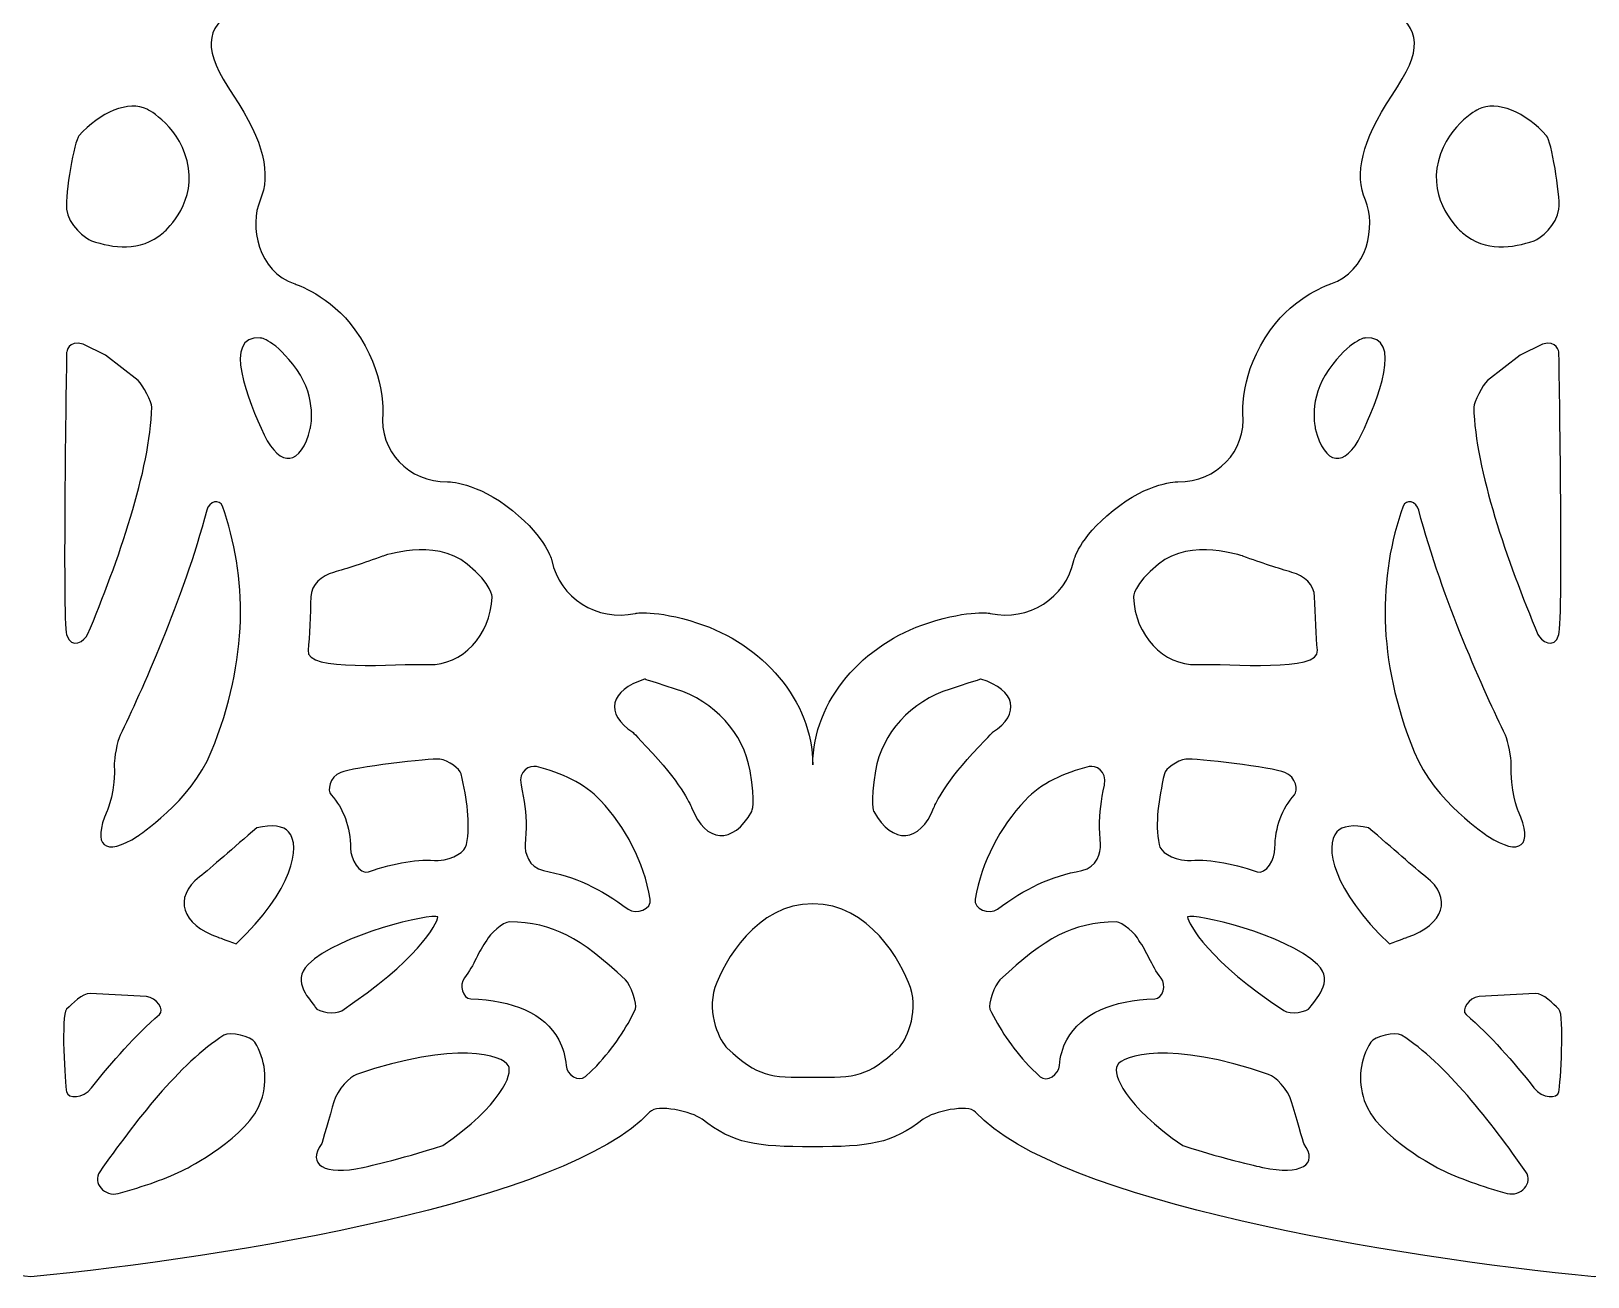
# Model space of a CAD drawing. Header units: centimetres. Extents: x -13 to 13, y -1.7 to 1.7.
# Drawn here: x -3.244 to -1.09, y -1.724 to 0 of the extents above; entities that cross this region are included whole.
import ezdxf

# ---------------------------------------------------------------- set-up
doc = ezdxf.new("R2010")
doc.units = ezdxf.units.CM
doc.header["$MEASUREMENT"] = 0
doc.layers.add('Camada 1', color=7, linetype='Continuous')

msp = doc.modelspace()

# ---------------------------------------------------------------- linework, layer by layer
at = {"layer": 'Camada 1', "color": 250, "lineweight": 25}
for points, knots in [([(-0.11849, -1.40765), (-0.12754, -1.39934), (-0.14749, -1.35984), (-0.13519, -1.32386), (-0.13519, -1.32386), (-0.12294, -1.2878), (-0.07788, -1.20768), (-0.00001, -1.20768), (-0.00001, -1.20768), (-0.00001, -1.20768), (-0.00001, -1.1114), (-0.00001, -1.01543), (-0.00001, -1.01543), (-0.00001, -0.92648), (-0.07034, -0.84758), (-0.15937, -0.81916), (-0.15937, -0.81916), (-0.21911, -0.80003), (-0.24568, -0.80585), (-0.24568, -0.80585), (-0.24568, -0.80585), (-0.29833, -0.81741), (-0.35032, -0.78445), (-0.36112, -0.73267), (-0.36112, -0.73267), (-0.36112, -0.73267), (-0.36747, -0.70248), (-0.41549, -0.66348), (-0.41549, -0.66348), (-0.46499, -0.62332), (-0.50526, -0.62369), (-0.50526, -0.62369), (-0.50526, -0.62369), (-0.55942, -0.62417), (-0.59977, -0.58144), (-0.59509, -0.52884), (-0.59509, -0.52884), (-0.59509, -0.52884), (-0.59017, -0.47383), (-0.63343, -0.41322), (-0.63343, -0.41322), (-0.66722, -0.36607), (-0.71667, -0.34975), (-0.71667, -0.34975), (-0.71667, -0.34975), (-0.76779, -0.33303), (-0.77961, -0.26929), (-0.76459, -0.23376), (-0.76459, -0.23376), (-0.74969, -0.19831), (-0.7585, -0.15327), (-0.80168, -0.08869), (-0.80168, -0.08869), (-0.84483, -0.02411), (-0.84142, 0.00082), (-0.7989, 0.03339), (-0.7989, 0.03339), (-0.7989, 0.03339), (-0.76892, 0.05654), (-0.75228, 0.09207), (-0.75228, 0.09207), (-0.73088, 0.13869), (-0.72961, 0.24397), (-0.72961, 0.24397), (-0.72961, 0.24397), (-0.69024, 0.5366), (-0.26074, 0.95528), (-0.00005, 0.95528), (-0.00005, 0.95528), (-0.00005, 0.95528), (-0.00005, 1.0994), (-0.00005, 1.0994), (-0.00005, 1.0994), (-0.00005, 1.0994), (-0.09668, 1.32882), (-0.09668, 1.32882), (-0.09668, 1.32882), (-0.06392, 1.33528), (-0.03141, 1.33969), (-0.00005, 1.33969), (-0.00005, 1.33969), (-0.00005, 1.33969), (-0.00005, 1.43587), (-0.00005, 1.43587), (-0.00005, 1.43587), (-0.0246, 1.43587), (-0.04971, 1.43365), (-0.07509, 1.42984), (-0.07509, 1.42984), (-0.09038, 1.42746), (-0.11856, 1.45588), (-0.1156, 1.47212), (-0.1156, 1.47212), (-0.10589, 1.52546), (-0.08636, 1.57086), (-0.05829, 1.59954), (-0.05829, 1.59954), (-0.04559, 1.61264), (-0.02516, 1.62806), (-0.00006, 1.62806), (-0.00006, 1.62806), (-0.00006, 1.62806), (-0.00004, 1.72422), (-0.00004, 1.72422), (-0.00004, 1.72422), (-0.04727, 1.72422), (-0.09209, 1.70401), (-0.12934, 1.66601), (-0.12934, 1.66601), (-0.15694, 1.63786), (-0.18628, 1.54917), (-0.23766, 1.54806), (-0.23766, 1.54806), (-0.26629, 1.5475), (-0.30412, 1.55841), (-0.3332, 1.56184), (-0.3332, 1.56184), (-0.41202, 1.57131), (-0.48907, 1.53877), (-0.53418, 1.47694), (-0.53418, 1.47694), (-0.55495, 1.44852), (-0.56786, 1.41593), (-0.57305, 1.38034), (-0.57305, 1.38034), (-0.57472, 1.36872), (-0.59398, 1.33568), (-0.63036, 1.33891), (-0.63036, 1.33891), (-0.70833, 1.34584), (-0.77734, 1.33126), (-0.82359, 1.28753), (-0.82359, 1.28753), (-0.86058, 1.25247), (-0.88405, 1.20244), (-0.88405, 1.14383), (-0.88405, 1.14383), (-0.88405, 1.11586), (-0.96544, 1.06374), (-0.97943, 1.06207), (-0.97943, 1.06207), (-1.01901, 1.0571), (-1.05343, 1.0495), (-1.08148, 1.03061), (-1.08148, 1.03061), (-1.10963, 1.04953), (-1.14405, 1.05709), (-1.18353, 1.06207), (-1.18353, 1.06207), (-1.19747, 1.06374), (-1.27897, 1.11586), (-1.27897, 1.14383), (-1.27897, 1.14383), (-1.27897, 1.20244), (-1.30249, 1.25244), (-1.33948, 1.28753), (-1.33948, 1.28753), (-1.38552, 1.33127), (-1.45468, 1.34584), (-1.5326, 1.33891), (-1.5326, 1.33891), (-1.56898, 1.33568), (-1.58827, 1.36873), (-1.58991, 1.38034), (-1.58991, 1.38034), (-1.59507, 1.41595), (-1.60811, 1.44852), (-1.62878, 1.47694), (-1.62878, 1.47694), (-1.674, 1.53877), (-1.75094, 1.57132), (-1.82976, 1.56184), (-1.82976, 1.56184), (-1.85897, 1.5584), (-1.89667, 1.54753), (-1.9253, 1.54806), (-1.9253, 1.54806), (-1.9766, 1.54917), (-2.00602, 1.63786), (-2.03362, 1.66601), (-2.03362, 1.66601), (-2.07093, 1.70403), (-2.11559, 1.72422), (-2.16292, 1.72422), (-2.16292, 1.72422), (-2.21025, 1.72422), (-2.255, 1.70401), (-2.29233, 1.66601), (-2.29233, 1.66601), (-2.31982, 1.63786), (-2.34922, 1.54917), (-2.40054, 1.54806), (-2.40054, 1.54806), (-2.42927, 1.5475), (-2.4669, 1.55841), (-2.49613, 1.56184), (-2.49613, 1.56184), (-2.57495, 1.57131), (-2.65189, 1.53877), (-2.69705, 1.47694), (-2.69705, 1.47694), (-2.71777, 1.44852), (-2.73068, 1.41593), (-2.73581, 1.38034), (-2.73581, 1.38034), (-2.73756, 1.36872), (-2.75695, 1.33568), (-2.79317, 1.33891), (-2.79317, 1.33891), (-2.87125, 1.34584), (-2.9403, 1.33126), (-2.98645, 1.28753), (-2.98645, 1.28753), (-3.02344, 1.25247), (-3.04685, 1.20244), (-3.04685, 1.14383), (-3.04685, 1.14383), (-3.04685, 1.11586), (-3.12824, 1.06374), (-3.14229, 1.06207), (-3.14229, 1.06207), (-3.18187, 1.0571), (-3.21627, 1.0495), (-3.24445, 1.03061), (-3.24445, 1.03061), (-3.2725, 1.04953), (-3.30692, 1.05709), (-3.34642, 1.06207), (-3.34642, 1.06207), (-3.36044, 1.06374), (-3.44191, 1.11586), (-3.44191, 1.14383), (-3.44191, 1.14383), (-3.44191, 1.20244), (-3.46538, 1.25244), (-3.50237, 1.28753), (-3.50237, 1.28753), (-3.54851, 1.33127), (-3.61762, 1.34584), (-3.6956, 1.33891), (-3.6956, 1.33891), (-3.73187, 1.33568), (-3.75116, 1.36873), (-3.75291, 1.38034), (-3.75291, 1.38034), (-3.75807, 1.41595), (-3.77101, 1.44852), (-3.79167, 1.47694), (-3.79167, 1.47694), (-3.83689, 1.53877), (-3.91385, 1.57132), (-3.99275, 1.56184), (-3.99275, 1.56184), (-4.02183, 1.5584), (-4.05956, 1.54753), (-4.08826, 1.54806), (-4.08826, 1.54806), (-4.13956, 1.54917), (-4.16891, 1.63786), (-4.1965, 1.66601), (-4.1965, 1.66601), (-4.23378, 1.70403), (-4.27855, 1.72422), (-4.32588, 1.72422), (-4.32588, 1.72422), (-4.37313, 1.72422), (-4.4179, 1.70401), (-4.45508, 1.66601), (-4.45508, 1.66601), (-4.48268, 1.63786), (-4.5121, 1.54917), (-4.56343, 1.54806), (-4.56343, 1.54806), (-4.59214, 1.5475), (-4.62979, 1.55841), (-4.65894, 1.56184), (-4.65894, 1.56184), (-4.73776, 1.57131), (-4.81481, 1.53877), (-4.86002, 1.47694), (-4.86002, 1.47694), (-4.88076, 1.44852), (-4.89362, 1.41593), (-4.89878, 1.38034), (-4.89878, 1.38034), (-4.90045, 1.36872), (-4.91981, 1.33568), (-4.95609, 1.33891), (-4.95609, 1.33891), (-5.03406, 1.34584), (-5.1032, 1.33126), (-5.14932, 1.28753), (-5.14932, 1.28753), (-5.18626, 1.25247), (-5.20978, 1.20244), (-5.20978, 1.14383), (-5.20978, 1.14383), (-5.20978, 1.11586), (-5.29125, 1.06374), (-5.30516, 1.06207), (-5.30516, 1.06207), (-5.34477, 1.0571), (-5.37919, 1.0495), (-5.40732, 1.03061), (-5.40732, 1.03061), (-5.43545, 1.04953), (-5.46979, 1.05709), (-5.50929, 1.06207), (-5.50929, 1.06207), (-5.52329, 1.06374), (-5.60478, 1.11586), (-5.60478, 1.14383), (-5.60478, 1.14383), (-5.60478, 1.20244), (-5.62822, 1.25244), (-5.66532, 1.28753), (-5.66532, 1.28753), (-5.71136, 1.33127), (-5.78049, 1.34584), (-5.85836, 1.33891), (-5.85836, 1.33891), (-5.89471, 1.33568), (-5.91408, 1.36873), (-5.91577, 1.38034), (-5.91577, 1.38034), (-5.92093, 1.41595), (-5.93387, 1.44852), (-5.95453, 1.47694), (-5.95453, 1.47694), (-5.99975, 1.53877), (-6.07669, 1.57132), (-6.15551, 1.56184), (-6.15551, 1.56184), (-6.18469, 1.5584), (-6.22232, 1.54753), (-6.2511, 1.54806), (-6.2511, 1.54806), (-6.3024, 1.54917), (-6.33177, 1.63786), (-6.35937, 1.66601), (-6.35937, 1.66601), (-6.39673, 1.70403), (-6.44142, 1.72422), (-6.48865, 1.72422), (-6.48865, 1.72422), (-6.48865, 1.72422), (-6.48865, 1.62807), (-6.48865, 1.62807), (-6.48865, 1.62807), (-6.46375, 1.62807), (-6.44314, 1.61264), (-6.43052, 1.59955), (-6.43052, 1.59955), (-6.40245, 1.57087), (-6.38289, 1.52544), (-6.37321, 1.47213), (-6.37321, 1.47213), (-6.37038, 1.45591), (-6.39821, 1.42747), (-6.41372, 1.42985), (-6.41372, 1.42985), (-6.43901, 1.43366), (-6.4641, 1.43588), (-6.48865, 1.43588), (-6.48865, 1.43588), (-6.48865, 1.43588), (-6.48865, 1.3397), (-6.48865, 1.3397), (-6.48865, 1.3397), (-6.45727, 1.3397), (-6.42481, 1.33528), (-6.39194, 1.32883), (-6.39194, 1.32883), (-6.39194, 1.32883), (-6.48865, 1.09941), (-6.48865, 1.09941), (-6.48865, 1.09941), (-6.48865, 1.09941), (-6.48865, 0.95529), (-6.48865, 0.95529), (-6.48865, 0.95529), (-6.22804, 0.95529), (-5.79848, 0.53661), (-5.75909, 0.24398), (-5.75909, 0.24398), (-5.75909, 0.24398), (-5.7579, 0.1387), (-5.73642, 0.09208), (-5.73642, 0.09208), (-5.71991, 0.05655), (-5.68991, 0.0334), (-5.68991, 0.0334), (-5.68991, 0.0334), (-5.64729, 0.00083), (-5.64387, -0.02409), (-5.68705, -0.08868), (-5.68705, -0.08868), (-5.73034, -0.15326), (-5.73909, -0.19832), (-5.72414, -0.23375), (-5.72414, -0.23375), (-5.70911, -0.26928), (-5.72091, -0.33302), (-5.77211, -0.34974), (-5.77211, -0.34974), (-5.77211, -0.34974), (-5.82148, -0.36606), (-5.85527, -0.41321), (-5.85527, -0.41321), (-5.89864, -0.47383), (-5.89366, -0.52883), (-5.89366, -0.52883), (-5.89366, -0.52883), (-5.88903, -0.58143), (-5.92927, -0.62416), (-5.98346, -0.62368), (-5.98346, -0.62368), (-5.98346, -0.62368), (-6.0236, -0.62331), (-6.07326, -0.66347), (-6.07326, -0.66347), (-6.12141, -0.7025), (-6.12761, -0.73266), (-6.12761, -0.73266), (-6.12761, -0.73266), (-6.13841, -0.78444), (-6.19045, -0.81738), (-6.24323, -0.80584), (-6.24323, -0.80584), (-6.24323, -0.80584), (-6.26971, -0.80002), (-6.32933, -0.81915), (-6.32933, -0.81915), (-6.41847, -0.84757), (-6.48869, -0.92647), (-6.48869, -1.01542), (-6.48869, -1.01542), (-6.48869, -1.11138), (-6.48869, -1.20767), (-6.48869, -1.20767), (-6.48869, -1.20767), (-6.4109, -1.20767), (-6.36587, -1.28776), (-6.35362, -1.32385), (-6.35362, -1.32385), (-6.34124, -1.35983), (-6.36116, -1.39934), (-6.37021, -1.40764), (-6.37021, -1.40764), (-6.41387, -1.44741), (-6.42762, -1.44796), (-6.48872, -1.44796), (-6.48872, -1.44796), (-6.48872, -1.44796), (-6.48872, -1.54411), (-6.48872, -1.54411), (-6.48872, -1.54411), (-6.41027, -1.54411), (-6.37974, -1.54033), (-6.33574, -1.5059), (-6.33574, -1.5059), (-6.32206, -1.4954), (-6.27391, -1.4845), (-6.26322, -1.49603), (-6.26322, -1.49603), (-6.14953, -1.62044), (-5.68423, -1.6973), (-5.4074, -1.72415), (-5.4074, -1.72415), (-5.13046, -1.69729), (-4.66519, -1.62043), (-4.55139, -1.49603), (-4.55139, -1.49603), (-4.54089, -1.48449), (-4.4926, -1.49539), (-4.47897, -1.5059), (-4.47897, -1.5059), (-4.43494, -1.54035), (-4.40452, -1.54411), (-4.32596, -1.54411), (-4.32596, -1.54411), (-4.24733, -1.54411), (-4.2169, -1.54033), (-4.17287, -1.5059), (-4.17287, -1.5059), (-4.15911, -1.4954), (-4.11096, -1.4845), (-4.10035, -1.49603), (-4.10035, -1.49603), (-3.98666, -1.62044), (-3.52128, -1.6973), (-3.24456, -1.72415), (-3.24456, -1.72415), (-2.96765, -1.69729), (-2.50235, -1.62043), (-2.38855, -1.49603), (-2.38855, -1.49603), (-2.37797, -1.48449), (-2.32979, -1.49539), (-2.31611, -1.5059), (-2.31611, -1.5059), (-2.27203, -1.54035), (-2.2416, -1.54411), (-2.16305, -1.54411), (-2.16305, -1.54411), (-2.08439, -1.54411), (-2.05407, -1.54033), (-2.00994, -1.5059), (-2.00994, -1.5059), (-1.99629, -1.4954), (-1.94803, -1.4845), (-1.93755, -1.49603), (-1.93755, -1.49603), (-1.82386, -1.62044), (-1.35846, -1.6973), (-1.08162, -1.72415), (-1.08162, -1.72415), (-0.80479, -1.69729), (-0.33944, -1.62043), (-0.22575, -1.49603), (-0.22575, -1.49603), (-0.21511, -1.48449), (-0.16683, -1.49539), (-0.15331, -1.5059), (-0.15331, -1.5059), (-0.10928, -1.54035), (-0.07875, -1.54411), (-0.0002, -1.54411), (-0.0002, -1.54411), (-0.0002, -1.54411), (-0.0002, -1.44796), (-0.0002, -1.44796), (-0.0002, -1.44796), (-0.06108, -1.448), (-0.07492, -1.44742), (-0.11849, -1.40765)], [0, 0, 0, 0, 0.0074074, 0.0074074, 0.0074074, 0.0074074, 0.0148148, 0.0148148, 0.0148148, 0.0148148, 0.0222222, 0.0222222, 0.0222222, 0.0222222, 0.0296296, 0.0296296, 0.0296296, 0.0296296, 0.037037, 0.037037, 0.037037, 0.037037, 0.0444444, 0.0444444, 0.0444444, 0.0444444, 0.0518519, 0.0518519, 0.0518519, 0.0518519, 0.0592593, 0.0592593, 0.0592593, 0.0592593, 0.0666667, 0.0666667, 0.0666667, 0.0666667, 0.0740741, 0.0740741, 0.0740741, 0.0740741, 0.0814815, 0.0814815, 0.0814815, 0.0814815, 0.0888889, 0.0888889, 0.0888889, 0.0888889, 0.0962963, 0.0962963, 0.0962963, 0.0962963, 0.1037037, 0.1037037, 0.1037037, 0.1037037, 0.1111111, 0.1111111, 0.1111111, 0.1111111, 0.1185185, 0.1185185, 0.1185185, 0.1185185, 0.1259259, 0.1259259, 0.1259259, 0.1259259, 0.1333333, 0.1333333, 0.1333333, 0.1333333, 0.1407407, 0.1407407, 0.1407407, 0.1407407, 0.1481481, 0.1481481, 0.1481481, 0.1481481, 0.1555556, 0.1555556, 0.1555556, 0.1555556, 0.162963, 0.162963, 0.162963, 0.162963, 0.1703704, 0.1703704, 0.1703704, 0.1703704, 0.1777778, 0.1777778, 0.1777778, 0.1777778, 0.1851852, 0.1851852, 0.1851852, 0.1851852, 0.1925926, 0.1925926, 0.1925926, 0.1925926, 0.2, 0.2, 0.2, 0.2, 0.2074074, 0.2074074, 0.2074074, 0.2074074, 0.2148148, 0.2148148, 0.2148148, 0.2148148, 0.2222222, 0.2222222, 0.2222222, 0.2222222, 0.2296296, 0.2296296, 0.2296296, 0.2296296, 0.237037, 0.237037, 0.237037, 0.237037, 0.2444444, 0.2444444, 0.2444444, 0.2444444, 0.2518519, 0.2518519, 0.2518519, 0.2518519, 0.2592593, 0.2592593, 0.2592593, 0.2592593, 0.2666667, 0.2666667, 0.2666667, 0.2666667, 0.2740741, 0.2740741, 0.2740741, 0.2740741, 0.2814815, 0.2814815, 0.2814815, 0.2814815, 0.2888889, 0.2888889, 0.2888889, 0.2888889, 0.2962963, 0.2962963, 0.2962963, 0.2962963, 0.3037037, 0.3037037, 0.3037037, 0.3037037, 0.3111111, 0.3111111, 0.3111111, 0.3111111, 0.3185185, 0.3185185, 0.3185185, 0.3185185, 0.3259259, 0.3259259, 0.3259259, 0.3259259, 0.3333333, 0.3333333, 0.3333333, 0.3333333, 0.3407407, 0.3407407, 0.3407407, 0.3407407, 0.3481481, 0.3481481, 0.3481481, 0.3481481, 0.3555556, 0.3555556, 0.3555556, 0.3555556, 0.362963, 0.362963, 0.362963, 0.362963, 0.3703704, 0.3703704, 0.3703704, 0.3703704, 0.3777778, 0.3777778, 0.3777778, 0.3777778, 0.3851852, 0.3851852, 0.3851852, 0.3851852, 0.3925926, 0.3925926, 0.3925926, 0.3925926, 0.4, 0.4, 0.4, 0.4, 0.4074074, 0.4074074, 0.4074074, 0.4074074, 0.4148148, 0.4148148, 0.4148148, 0.4148148, 0.4222222, 0.4222222, 0.4222222, 0.4222222, 0.4296296, 0.4296296, 0.4296296, 0.4296296, 0.437037, 0.437037, 0.437037, 0.437037, 0.4444444, 0.4444444, 0.4444444, 0.4444444, 0.4518519, 0.4518519, 0.4518519, 0.4518519, 0.4592593, 0.4592593, 0.4592593, 0.4592593, 0.4666667, 0.4666667, 0.4666667, 0.4666667, 0.4740741, 0.4740741, 0.4740741, 0.4740741, 0.4814815, 0.4814815, 0.4814815, 0.4814815, 0.4888889, 0.4888889, 0.4888889, 0.4888889, 0.4962963, 0.4962963, 0.4962963, 0.4962963, 0.5037037, 0.5037037, 0.5037037, 0.5037037, 0.5111111, 0.5111111, 0.5111111, 0.5111111, 0.5185185, 0.5185185, 0.5185185, 0.5185185, 0.5259259, 0.5259259, 0.5259259, 0.5259259, 0.5333333, 0.5333333, 0.5333333, 0.5333333, 0.5407407, 0.5407407, 0.5407407, 0.5407407, 0.5481481, 0.5481481, 0.5481481, 0.5481481, 0.5555556, 0.5555556, 0.5555556, 0.5555556, 0.562963, 0.562963, 0.562963, 0.562963, 0.5703704, 0.5703704, 0.5703704, 0.5703704, 0.5777778, 0.5777778, 0.5777778, 0.5777778, 0.5851852, 0.5851852, 0.5851852, 0.5851852, 0.5925926, 0.5925926, 0.5925926, 0.5925926, 0.6, 0.6, 0.6, 0.6, 0.6074074, 0.6074074, 0.6074074, 0.6074074, 0.6148148, 0.6148148, 0.6148148, 0.6148148, 0.6222222, 0.6222222, 0.6222222, 0.6222222, 0.6296296, 0.6296296, 0.6296296, 0.6296296, 0.637037, 0.637037, 0.637037, 0.637037, 0.6444444, 0.6444444, 0.6444444, 0.6444444, 0.6518519, 0.6518519, 0.6518519, 0.6518519, 0.6592593, 0.6592593, 0.6592593, 0.6592593, 0.6666667, 0.6666667, 0.6666667, 0.6666667, 0.6740741, 0.6740741, 0.6740741, 0.6740741, 0.6814815, 0.6814815, 0.6814815, 0.6814815, 0.6888889, 0.6888889, 0.6888889, 0.6888889, 0.6962963, 0.6962963, 0.6962963, 0.6962963, 0.7037037, 0.7037037, 0.7037037, 0.7037037, 0.7111111, 0.7111111, 0.7111111, 0.7111111, 0.7185185, 0.7185185, 0.7185185, 0.7185185, 0.7259259, 0.7259259, 0.7259259, 0.7259259, 0.7333333, 0.7333333, 0.7333333, 0.7333333, 0.7407407, 0.7407407, 0.7407407, 0.7407407, 0.7481481, 0.7481481, 0.7481481, 0.7481481, 0.7555556, 0.7555556, 0.7555556, 0.7555556, 0.762963, 0.762963, 0.762963, 0.762963, 0.7703704, 0.7703704, 0.7703704, 0.7703704, 0.7777778, 0.7777778, 0.7777778, 0.7777778, 0.7851852, 0.7851852, 0.7851852, 0.7851852, 0.7925926, 0.7925926, 0.7925926, 0.7925926, 0.8, 0.8, 0.8, 0.8, 0.8074074, 0.8074074, 0.8074074, 0.8074074, 0.8148148, 0.8148148, 0.8148148, 0.8148148, 0.8222222, 0.8222222, 0.8222222, 0.8222222, 0.8296296, 0.8296296, 0.8296296, 0.8296296, 0.837037, 0.837037, 0.837037, 0.837037, 0.8444444, 0.8444444, 0.8444444, 0.8444444, 0.8518519, 0.8518519, 0.8518519, 0.8518519, 0.8592593, 0.8592593, 0.8592593, 0.8592593, 0.8666667, 0.8666667, 0.8666667, 0.8666667, 0.8740741, 0.8740741, 0.8740741, 0.8740741, 0.8814815, 0.8814815, 0.8814815, 0.8814815, 0.8888889, 0.8888889, 0.8888889, 0.8888889, 0.8962963, 0.8962963, 0.8962963, 0.8962963, 0.9037037, 0.9037037, 0.9037037, 0.9037037, 0.9111111, 0.9111111, 0.9111111, 0.9111111, 0.9185185, 0.9185185, 0.9185185, 0.9185185, 0.9259259, 0.9259259, 0.9259259, 0.9259259, 0.9333333, 0.9333333, 0.9333333, 0.9333333, 0.9407407, 0.9407407, 0.9407407, 0.9407407, 0.9481481, 0.9481481, 0.9481481, 0.9481481, 0.9555556, 0.9555556, 0.9555556, 0.9555556, 0.962963, 0.962963, 0.962963, 0.962963, 0.9703704, 0.9703704, 0.9703704, 0.9703704, 0.9777778, 0.9777778, 0.9777778, 0.9777778, 0.9851852, 0.9851852, 0.9851852, 0.9851852, 1, 1, 1, 1]), ([(-1.36122, -0.0887), (-1.40443, -0.15328), (-1.41332, -0.19834), (-1.39821, -0.23377), (-1.39821, -0.23377), (-1.38329, -0.2693), (-1.39501, -0.33304), (-1.44621, -0.34976), (-1.44621, -0.34976), (-1.44621, -0.34976), (-1.49566, -0.36608), (-1.52937, -0.41323), (-1.52937, -0.41323), (-1.57274, -0.47385), (-1.56776, -0.52885), (-1.56776, -0.52885), (-1.56776, -0.52885), (-1.56316, -0.58145), (-1.60358, -0.62418), (-1.65761, -0.6237), (-1.65761, -0.6237), (-1.65761, -0.6237), (-1.69785, -0.62333), (-1.74744, -0.66349), (-1.74744, -0.66349), (-1.79549, -0.70252), (-1.80176, -0.73268), (-1.80176, -0.73268), (-1.80176, -0.73268), (-1.8125, -0.78446), (-1.86455, -0.8174), (-1.9173, -0.80586), (-1.9173, -0.80586), (-1.9173, -0.80586), (-1.94386, -0.80004), (-2.0035, -0.81917), (-2.0035, -0.81917), (-2.09253, -0.84759), (-2.16286, -0.92649), (-2.16286, -1.01544), (-2.16286, -1.01544), (-2.16286, -0.92649), (-2.23319, -0.84759), (-2.32232, -0.81917), (-2.32232, -0.81917), (-2.3819, -0.80004), (-2.40852, -0.80586), (-2.40852, -0.80586), (-2.40852, -0.80586), (-2.46117, -0.81742), (-2.51316, -0.78446), (-2.52401, -0.73268), (-2.52401, -0.73268), (-2.52401, -0.73268), (-2.53031, -0.70249), (-2.57828, -0.66349), (-2.57828, -0.66349), (-2.62794, -0.62333), (-2.66819, -0.6237), (-2.66819, -0.6237), (-2.66819, -0.6237), (-2.72214, -0.62418), (-2.76265, -0.58145), (-2.75786, -0.52885), (-2.75786, -0.52885), (-2.75786, -0.52885), (-2.75289, -0.47384), (-2.79625, -0.41323), (-2.79625, -0.41323), (-2.83004, -0.36608), (-2.87959, -0.34976), (-2.87959, -0.34976), (-2.87959, -0.34976), (-2.93071, -0.33304), (-2.94243, -0.2693), (-2.92745, -0.23377), (-2.92745, -0.23377), (-2.91253, -0.19832), (-2.92139, -0.15328), (-2.96454, -0.0887), (-2.96454, -0.0887), (-3.00775, -0.02412), (-3.00423, 0.00081), (-2.96171, 0.03338), (-2.96171, 0.03338), (-2.96171, 0.03338), (-2.93173, 0.05653), (-2.9152, 0.09206), (-2.9152, 0.09206), (-2.89369, 0.13868), (-2.89242, 0.24396), (-2.89242, 0.24396), (-2.89242, 0.24396), (-2.8531, 0.53659), (-2.42355, 0.95527), (-2.16286, 0.95527), (-2.16286, 0.95527), (-1.90217, 0.95527), (-1.47261, 0.53659), (-1.4334, 0.24396), (-1.4334, 0.24396), (-1.4334, 0.24396), (-1.4321, 0.13868), (-1.41051, 0.09206), (-1.41051, 0.09206), (-1.39408, 0.05653), (-1.364, 0.03338), (-1.364, 0.03338), (-1.364, 0.03338), (-1.32147, 0.00081), (-1.31806, -0.02409), (-1.36122, -0.0887)], [0, 0, 0, 0, 0.0344828, 0.0344828, 0.0344828, 0.0344828, 0.0689655, 0.0689655, 0.0689655, 0.0689655, 0.1034483, 0.1034483, 0.1034483, 0.1034483, 0.137931, 0.137931, 0.137931, 0.137931, 0.1724138, 0.1724138, 0.1724138, 0.1724138, 0.2068966, 0.2068966, 0.2068966, 0.2068966, 0.2413793, 0.2413793, 0.2413793, 0.2413793, 0.2758621, 0.2758621, 0.2758621, 0.2758621, 0.3103448, 0.3103448, 0.3103448, 0.3103448, 0.3448276, 0.3448276, 0.3448276, 0.3448276, 0.3793103, 0.3793103, 0.3793103, 0.3793103, 0.4137931, 0.4137931, 0.4137931, 0.4137931, 0.4482759, 0.4482759, 0.4482759, 0.4482759, 0.4827586, 0.4827586, 0.4827586, 0.4827586, 0.5172414, 0.5172414, 0.5172414, 0.5172414, 0.5517241, 0.5517241, 0.5517241, 0.5517241, 0.5862069, 0.5862069, 0.5862069, 0.5862069, 0.6206897, 0.6206897, 0.6206897, 0.6206897, 0.6551724, 0.6551724, 0.6551724, 0.6551724, 0.6896552, 0.6896552, 0.6896552, 0.6896552, 0.7241379, 0.7241379, 0.7241379, 0.7241379, 0.7586207, 0.7586207, 0.7586207, 0.7586207, 0.7931034, 0.7931034, 0.7931034, 0.7931034, 0.8275862, 0.8275862, 0.8275862, 0.8275862, 0.862069, 0.862069, 0.862069, 0.862069, 0.8965517, 0.8965517, 0.8965517, 0.8965517, 0.9310345, 0.9310345, 0.9310345, 0.9310345, 1, 1, 1, 1]), ([(-3.08389, -0.10807), (-3.08389, -0.10807), (-3.0351, -0.13289), (-3.02648, -0.18964), (-3.02648, -0.18964), (-3.01836, -0.24301), (-3.06156, -0.27907), (-3.06156, -0.27907), (-3.06156, -0.27907), (-3.09432, -0.30648), (-3.1307, -0.30003), (-3.16094, -0.29016), (-3.16094, -0.29016), (-3.16869, -0.28757), (-3.19314, -0.26838), (-3.19518, -0.24632), (-3.19518, -0.24632), (-3.19722, -0.22436), (-3.18449, -0.15194), (-3.17809, -0.14472), (-3.17809, -0.14472), (-3.14967, -0.11233), (-3.10879, -0.09542), (-3.08389, -0.10807)], [0, 0, 0, 0, 0.1428571, 0.1428571, 0.1428571, 0.1428571, 0.2857143, 0.2857143, 0.2857143, 0.2857143, 0.4285714, 0.4285714, 0.4285714, 0.4285714, 0.5714286, 0.5714286, 0.5714286, 0.5714286, 0.7142857, 0.7142857, 0.7142857, 0.7142857, 1, 1, 1, 1]), ([(-1.14756, -0.14471), (-1.14121, -0.15191), (-1.12859, -0.22435), (-1.13049, -0.24631), (-1.13049, -0.24631), (-1.13271, -0.26838), (-1.15705, -0.28759), (-1.16481, -0.29015), (-1.16481, -0.29015), (-1.1951, -0.30002), (-1.23138, -0.30647), (-1.26413, -0.27906), (-1.26413, -0.27906), (-1.26413, -0.27906), (-1.30739, -0.243), (-1.29927, -0.18963), (-1.29927, -0.18963), (-1.29059, -0.13288), (-1.24186, -0.10806), (-1.24186, -0.10806), (-1.24186, -0.10806), (-1.21683, -0.09542), (-1.17611, -0.11233), (-1.14756, -0.14471)], [0, 0, 0, 0, 0.1428571, 0.1428571, 0.1428571, 0.1428571, 0.2857143, 0.2857143, 0.2857143, 0.2857143, 0.4285714, 0.4285714, 0.4285714, 0.4285714, 0.5714286, 0.5714286, 0.5714286, 0.5714286, 0.7142857, 0.7142857, 0.7142857, 0.7142857, 1, 1, 1, 1]), ([(-3.1952, -0.44462), (-3.1952, -0.44462), (-3.19316, -0.42663), (-3.1725, -0.43345), (-3.1725, -0.43345), (-3.1725, -0.43345), (-3.1416, -0.44848), (-3.1416, -0.44848), (-3.1416, -0.44848), (-3.1416, -0.44848), (-3.09628, -0.48375), (-3.09628, -0.48375), (-3.09628, -0.48375), (-3.08993, -0.48947), (-3.0772, -0.51402), (-3.07736, -0.52066), (-3.07736, -0.52066), (-3.07958, -0.60705), (-3.12387, -0.73447), (-3.16615, -0.83525), (-3.16615, -0.83525), (-3.16956, -0.84337), (-3.18904, -0.85721), (-3.19523, -0.83517), (-3.19523, -0.83517), (-3.20129, -0.81308), (-3.1952, -0.44462), (-3.1952, -0.44462)], [0, 0, 0, 0, 0.125, 0.125, 0.125, 0.125, 0.25, 0.25, 0.25, 0.25, 0.375, 0.375, 0.375, 0.375, 0.5, 0.5, 0.5, 0.5, 0.625, 0.625, 0.625, 0.625, 0.75, 0.75, 0.75, 0.75, 1, 1, 1, 1]), ([(-2.85802, -0.55), (-2.87072, -0.6013), (-2.89951, -0.60527), (-2.92178, -0.55868), (-2.92178, -0.55868), (-2.94401, -0.51217), (-2.98089, -0.42025), (-2.92699, -0.42469), (-2.92699, -0.42469), (-2.92699, -0.42469), (-2.90688, -0.42636), (-2.87682, -0.46843), (-2.87682, -0.46843), (-2.84783, -0.50894), (-2.85802, -0.55), (-2.85802, -0.55)], [0, 0, 0, 0, 0.2, 0.2, 0.2, 0.2, 0.4, 0.4, 0.4, 0.4, 0.6, 0.6, 0.6, 0.6, 1, 1, 1, 1]), ([(-1.4676, -0.55), (-1.4676, -0.55), (-1.47795, -0.50894), (-1.44889, -0.46843), (-1.44889, -0.46843), (-1.41881, -0.42633), (-1.39867, -0.42469), (-1.39867, -0.42469), (-1.39867, -0.42469), (-1.34472, -0.42024), (-1.38171, -0.51219), (-1.40404, -0.55868), (-1.40404, -0.55868), (-1.42622, -0.60527), (-1.4549, -0.60133), (-1.4676, -0.55)], [0, 0, 0, 0, 0.2, 0.2, 0.2, 0.2, 0.4, 0.4, 0.4, 0.4, 0.6, 0.6, 0.6, 0.6, 1, 1, 1, 1]), ([(-1.15952, -0.83522), (-1.20185, -0.73444), (-1.24617, -0.60702), (-1.24845, -0.52063), (-1.24845, -0.52063), (-1.24866, -0.51399), (-1.23583, -0.48944), (-1.22953, -0.48372), (-1.22953, -0.48372), (-1.22953, -0.48372), (-1.18415, -0.44845), (-1.18415, -0.44845), (-1.18415, -0.44845), (-1.18415, -0.44845), (-1.15341, -0.43342), (-1.15341, -0.43342), (-1.15341, -0.43342), (-1.13275, -0.42659), (-1.13052, -0.44459), (-1.13052, -0.44459), (-1.13052, -0.44459), (-1.13052, -0.44459), (-1.12443, -0.81308), (-1.13052, -0.83514), (-1.13052, -0.83514), (-1.13672, -0.85718), (-1.15622, -0.84335), (-1.15952, -0.83522)], [0, 0, 0, 0, 0.125, 0.125, 0.125, 0.125, 0.25, 0.25, 0.25, 0.25, 0.375, 0.375, 0.375, 0.375, 0.5, 0.5, 0.5, 0.5, 0.625, 0.625, 0.625, 0.625, 0.75, 0.75, 0.75, 0.75, 1, 1, 1, 1]), ([(-3.13898, -1.07933), (-3.13898, -1.07933), (-3.1271, -1.05033), (-3.12922, -1.01334), (-3.12922, -1.01334), (-3.12948, -1.00741), (-3.12525, -0.98289), (-3.1211, -0.97447), (-3.1211, -0.97447), (-3.09284, -0.91589), (-3.03418, -0.78744), (-3.00132, -0.66303), (-3.00132, -0.66303), (-2.99801, -0.65057), (-2.98343, -0.64678), (-2.97957, -0.65769), (-2.97957, -0.65769), (-2.94541, -0.75355), (-2.94263, -0.86957), (-2.99497, -0.99755), (-2.99497, -0.99755), (-3.02328, -1.06632), (-3.09694, -1.1142), (-3.09694, -1.1142), (-3.09694, -1.1142), (-3.14202, -1.14336), (-3.16096, -1.12767), (-3.13898, -1.07933)], [0, 0, 0, 0, 0.125, 0.125, 0.125, 0.125, 0.25, 0.25, 0.25, 0.25, 0.375, 0.375, 0.375, 0.375, 0.5, 0.5, 0.5, 0.5, 0.625, 0.625, 0.625, 0.625, 0.75, 0.75, 0.75, 0.75, 1, 1, 1, 1]), ([(-1.34616, -0.65769), (-1.3423, -0.64679), (-1.32772, -0.65057), (-1.32452, -0.66303), (-1.32452, -0.66303), (-1.29166, -0.78741), (-1.23284, -0.91589), (-1.20453, -0.97447), (-1.20453, -0.97447), (-1.20056, -0.98286), (-1.19625, -1.00741), (-1.19651, -1.01334), (-1.19651, -1.01334), (-1.19863, -1.05033), (-1.18675, -1.07933), (-1.18675, -1.07933), (-1.18675, -1.07933), (-1.16484, -1.12767), (-1.18371, -1.14336), (-1.22892, -1.1142), (-1.22892, -1.1142), (-1.22892, -1.1142), (-1.30261, -1.06628), (-1.33068, -0.99755), (-1.33068, -0.99755), (-1.38312, -0.86957), (-1.38032, -0.75355), (-1.34616, -0.65769)], [0, 0, 0, 0, 0.125, 0.125, 0.125, 0.125, 0.25, 0.25, 0.25, 0.25, 0.375, 0.375, 0.375, 0.375, 0.5, 0.5, 0.5, 0.5, 0.625, 0.625, 0.625, 0.625, 0.75, 0.75, 0.75, 0.75, 1, 1, 1, 1]), ([(-2.69395, -0.87658), (-2.73988, -0.87499), (-2.86474, -0.88785), (-2.86111, -0.85692), (-2.86111, -0.85692), (-2.85899, -0.83911), (-2.85812, -0.80665), (-2.85725, -0.78302), (-2.85725, -0.78302), (-2.85664, -0.76585), (-2.84262, -0.75384), (-2.82574, -0.74905), (-2.82574, -0.74905), (-2.80812, -0.744), (-2.78394, -0.73614), (-2.75798, -0.72672), (-2.75798, -0.72672), (-2.75798, -0.72672), (-2.68646, -0.70082), (-2.64109, -0.73752), (-2.64109, -0.73752), (-2.60601, -0.76604), (-2.60661, -0.78348), (-2.60661, -0.78348), (-2.60661, -0.78348), (-2.60867, -0.83633), (-2.64791, -0.87822), (-2.69395, -0.87658)], [0, 0, 0, 0, 0.125, 0.125, 0.125, 0.125, 0.25, 0.25, 0.25, 0.25, 0.375, 0.375, 0.375, 0.375, 0.5, 0.5, 0.5, 0.5, 0.625, 0.625, 0.625, 0.625, 0.75, 0.75, 0.75, 0.75, 1, 1, 1, 1]), ([(-1.63178, -0.87658), (-1.67771, -0.87825), (-1.71706, -0.83634), (-1.71917, -0.78347), (-1.71917, -0.78347), (-1.71917, -0.78347), (-1.71983, -0.76603), (-1.68464, -0.73751), (-1.68464, -0.73751), (-1.63937, -0.70079), (-1.56764, -0.72671), (-1.56764, -0.72671), (-1.56764, -0.72671), (-1.54179, -0.7361), (-1.51782, -0.74396), (-1.49999, -0.74904), (-1.49999, -0.74904), (-1.48308, -0.75386), (-1.46909, -0.76584), (-1.46853, -0.78301), (-1.46853, -0.78301), (-1.4676, -0.80664), (-1.46678, -0.8391), (-1.46467, -0.85691), (-1.46467, -0.85691), (-1.46099, -0.88785), (-1.58595, -0.87499), (-1.63178, -0.87658)], [0, 0, 0, 0, 0.125, 0.125, 0.125, 0.125, 0.25, 0.25, 0.25, 0.25, 0.375, 0.375, 0.375, 0.375, 0.5, 0.5, 0.5, 0.5, 0.625, 0.625, 0.625, 0.625, 0.75, 0.75, 0.75, 0.75, 1, 1, 1, 1]), ([(-2.33054, -1.07462), (-2.33054, -1.07462), (-2.34263, -1.04406), (-2.38422, -0.99988), (-2.38422, -0.99988), (-2.41171, -0.97043), (-2.41171, -0.97043), (-2.41171, -0.97043), (-2.41171, -0.97043), (-2.45113, -0.94506), (-2.44375, -0.91182), (-2.3956, -0.8969), (-2.3956, -0.8969), (-2.3956, -0.8969), (-2.3956, -0.8969), (-2.35276, -0.91055), (-2.35276, -0.91055), (-2.29839, -0.92791), (-2.25891, -0.97127), (-2.24963, -1.02369), (-2.24963, -1.02369), (-2.2414, -1.06991), (-2.2473, -1.08018), (-2.2473, -1.08018), (-2.2473, -1.08018), (-2.2735, -1.12648), (-2.31096, -1.12391), (-2.33054, -1.07462)], [0, 0, 0, 0, 0.125, 0.125, 0.125, 0.125, 0.25, 0.25, 0.25, 0.25, 0.375, 0.375, 0.375, 0.375, 0.5, 0.5, 0.5, 0.5, 0.625, 0.625, 0.625, 0.625, 0.75, 0.75, 0.75, 0.75, 1, 1, 1, 1]), ([(-1.91398, -0.97043), (-1.91398, -0.97043), (-1.91398, -0.97043), (-1.94168, -0.99988), (-1.94168, -0.99988), (-1.98306, -1.04407), (-1.99526, -1.07462), (-1.99526, -1.07462), (-1.99526, -1.07462), (-2.01473, -1.12389), (-2.0522, -1.12648), (-2.07842, -1.08015), (-2.07842, -1.08015), (-2.07842, -1.08015), (-2.08421, -1.06988), (-2.0762, -1.02366), (-2.0762, -1.02366), (-2.06681, -0.97125), (-2.0273, -0.92788), (-1.97296, -0.91052), (-1.97296, -0.91052), (-1.93012, -0.89687), (-1.93012, -0.89687), (-1.93012, -0.89687), (-1.93012, -0.89687), (-1.88194, -0.91182), (-1.87467, -0.94505), (-1.91398, -0.97043)], [0, 0, 0, 0, 0.125, 0.125, 0.125, 0.125, 0.25, 0.25, 0.25, 0.25, 0.375, 0.375, 0.375, 0.375, 0.5, 0.5, 0.5, 0.5, 0.625, 0.625, 0.625, 0.625, 0.75, 0.75, 0.75, 0.75, 1, 1, 1, 1]), ([(-2.64923, -1.02784), (-2.64111, -1.06372), (-2.63632, -1.09565), (-2.6419, -1.12584), (-2.6419, -1.12584), (-2.6437, -1.13589), (-2.65849, -1.14558), (-2.68116, -1.14807), (-2.68116, -1.14807), (-2.70815, -1.1454), (-2.74069, -1.15066), (-2.7776, -1.1635), (-2.7776, -1.1635), (-2.79001, -1.16784), (-2.80244, -1.1453), (-2.80244, -1.13101), (-2.80244, -1.13101), (-2.80244, -1.10109), (-2.81231, -1.07592), (-2.82911, -1.05716), (-2.82911, -1.05716), (-2.83485, -1.0511), (-2.83194, -1.03234), (-2.81588, -1.02597), (-2.81588, -1.02597), (-2.79987, -1.01943), (-2.69145, -1.00576), (-2.67904, -1.00763), (-2.67904, -1.00763), (-2.6667, -1.00935), (-2.65085, -1.02109), (-2.64923, -1.02784)], [0, 0, 0, 0, 0.1111111, 0.1111111, 0.1111111, 0.1111111, 0.2222222, 0.2222222, 0.2222222, 0.2222222, 0.3333333, 0.3333333, 0.3333333, 0.3333333, 0.4444444, 0.4444444, 0.4444444, 0.4444444, 0.5555556, 0.5555556, 0.5555556, 0.5555556, 0.6666667, 0.6666667, 0.6666667, 0.6666667, 0.7777778, 0.7777778, 0.7777778, 0.7777778, 1, 1, 1, 1]), ([(-1.50988, -1.02596), (-1.49377, -1.03234), (-1.49107, -1.05107), (-1.49649, -1.05715), (-1.49649, -1.05715), (-1.51358, -1.07591), (-1.52337, -1.10107), (-1.52337, -1.131), (-1.52337, -1.131), (-1.52337, -1.14529), (-1.53583, -1.16783), (-1.54808, -1.16349), (-1.54808, -1.16349), (-1.58512, -1.15066), (-1.61769, -1.14539), (-1.6446, -1.14806), (-1.6446, -1.14806), (-1.66722, -1.14557), (-1.68201, -1.13589), (-1.68381, -1.12583), (-1.68381, -1.12583), (-1.68945, -1.09564), (-1.68458, -1.06371), (-1.67638, -1.02783), (-1.67638, -1.02783), (-1.67477, -1.02108), (-1.65913, -1.00936), (-1.64667, -1.00762), (-1.64667, -1.00762), (-1.63437, -1.00577), (-1.52584, -1.01943), (-1.50988, -1.02596)], [0, 0, 0, 0, 0.1111111, 0.1111111, 0.1111111, 0.1111111, 0.2222222, 0.2222222, 0.2222222, 0.2222222, 0.3333333, 0.3333333, 0.3333333, 0.3333333, 0.4444444, 0.4444444, 0.4444444, 0.4444444, 0.5555556, 0.5555556, 0.5555556, 0.5555556, 0.6666667, 0.6666667, 0.6666667, 0.6666667, 0.7777778, 0.7777778, 0.7777778, 0.7777778, 1, 1, 1, 1]), ([(-2.4567, -1.06472), (-2.42188, -1.10181), (-2.39669, -1.14925), (-2.38767, -1.2013), (-2.38767, -1.2013), (-2.38518, -1.21514), (-2.40704, -1.22363), (-2.41831, -1.21532), (-2.41831, -1.21532), (-2.4566, -1.18661), (-2.4921, -1.16947), (-2.53541, -1.16187), (-2.53541, -1.16187), (-2.55607, -1.15764), (-2.56187, -1.13639), (-2.56068, -1.1256), (-2.56068, -1.1256), (-2.56068, -1.1256), (-2.55949, -1.10274), (-2.55949, -1.10274), (-2.55949, -1.10274), (-2.55949, -1.08004), (-2.56182, -1.06575), (-2.56642, -1.04339), (-2.56642, -1.04339), (-2.57055, -1.02336), (-2.55412, -1.01561), (-2.54528, -1.01794), (-2.54528, -1.01794), (-2.51027, -1.02654), (-2.47882, -1.04112), (-2.4567, -1.06472)], [0, 0, 0, 0, 0.1111111, 0.1111111, 0.1111111, 0.1111111, 0.2222222, 0.2222222, 0.2222222, 0.2222222, 0.3333333, 0.3333333, 0.3333333, 0.3333333, 0.4444444, 0.4444444, 0.4444444, 0.4444444, 0.5555556, 0.5555556, 0.5555556, 0.5555556, 0.6666667, 0.6666667, 0.6666667, 0.6666667, 0.7777778, 0.7777778, 0.7777778, 0.7777778, 1, 1, 1, 1]), ([(-1.93817, -1.2013), (-1.92902, -1.14926), (-1.90391, -1.10182), (-1.86914, -1.06472), (-1.86914, -1.06472), (-1.84691, -1.04109), (-1.81551, -1.02654), (-1.78056, -1.01794), (-1.78056, -1.01794), (-1.77156, -1.01561), (-1.75535, -1.02336), (-1.75942, -1.04339), (-1.75942, -1.04339), (-1.76392, -1.06575), (-1.76625, -1.08003), (-1.76625, -1.10274), (-1.76625, -1.10274), (-1.76625, -1.10274), (-1.76495, -1.1256), (-1.76495, -1.1256), (-1.76495, -1.1256), (-1.76392, -1.1364), (-1.76955, -1.15764), (-1.79043, -1.16187), (-1.79043, -1.16187), (-1.83358, -1.16944), (-1.86925, -1.18661), (-1.90743, -1.21532), (-1.90743, -1.21532), (-1.91869, -1.22363), (-1.94065, -1.21517), (-1.93817, -1.2013)], [0, 0, 0, 0, 0.1111111, 0.1111111, 0.1111111, 0.1111111, 0.2222222, 0.2222222, 0.2222222, 0.2222222, 0.3333333, 0.3333333, 0.3333333, 0.3333333, 0.4444444, 0.4444444, 0.4444444, 0.4444444, 0.5555556, 0.5555556, 0.5555556, 0.5555556, 0.6666667, 0.6666667, 0.6666667, 0.6666667, 0.7777778, 0.7777778, 0.7777778, 0.7777778, 1, 1, 1, 1]), ([(-2.88821, -1.10811), (-2.87027, -1.12785), (-2.88212, -1.18838), (-2.96071, -1.26342), (-2.96071, -1.26342), (-2.97502, -1.2576), (-2.98537, -1.25419), (-2.98537, -1.25419), (-2.98537, -1.25419), (-3.03649, -1.23683), (-3.0481, -1.19929), (-3.01141, -1.17066), (-3.01141, -1.17066), (-2.99509, -1.15796), (-2.9649, -1.13036), (-2.93182, -1.10266), (-2.93182, -1.10266), (-2.91077, -1.09748), (-2.8949, -1.10047), (-2.88821, -1.10811)], [0, 0, 0, 0, 0.1666667, 0.1666667, 0.1666667, 0.1666667, 0.3333333, 0.3333333, 0.3333333, 0.3333333, 0.5, 0.5, 0.5, 0.5, 0.6666667, 0.6666667, 0.6666667, 0.6666667, 1, 1, 1, 1]), ([(-1.36503, -1.26343), (-1.44374, -1.18839), (-1.45546, -1.12786), (-1.43763, -1.10812), (-1.43763, -1.10812), (-1.4308, -1.10047), (-1.41496, -1.09751), (-1.39392, -1.10267), (-1.39392, -1.10267), (-1.36095, -1.13037), (-1.33061, -1.15797), (-1.31444, -1.17067), (-1.31444, -1.17067), (-1.27753, -1.1993), (-1.28928, -1.23684), (-1.34048, -1.2542), (-1.34048, -1.2542), (-1.34047, -1.25419), (-1.35082, -1.2576), (-1.36503, -1.26343)], [0, 0, 0, 0, 0.1666667, 0.1666667, 0.1666667, 0.1666667, 0.3333333, 0.3333333, 0.3333333, 0.3333333, 0.5, 0.5, 0.5, 0.5, 0.6666667, 0.6666667, 0.6666667, 0.6666667, 1, 1, 1, 1]), ([(-2.85119, -1.351), (-2.85624, -1.34206), (-2.88588, -1.31576), (-2.86122, -1.29176), (-2.86122, -1.29176), (-2.81833, -1.24977), (-2.69022, -1.22069), (-2.68138, -1.2258), (-2.68138, -1.2258), (-2.68186, -1.23585), (-2.71239, -1.28808), (-2.8146, -1.35571), (-2.8146, -1.35571), (-2.82283, -1.36122), (-2.84722, -1.35799), (-2.85119, -1.351)], [0, 0, 0, 0, 0.2, 0.2, 0.2, 0.2, 0.4, 0.4, 0.4, 0.4, 0.6, 0.6, 0.6, 0.6, 1, 1, 1, 1]), ([(-2.02778, -1.32386), (-2.01537, -1.35984), (-2.03521, -1.39935), (-2.04426, -1.40765), (-2.04426, -1.40765), (-2.08792, -1.44742), (-2.10167, -1.44797), (-2.16285, -1.44797), (-2.16285, -1.44797), (-2.22403, -1.44797), (-2.23778, -1.44741), (-2.28136, -1.40765), (-2.28136, -1.40765), (-2.29051, -1.39934), (-2.31036, -1.35984), (-2.29816, -1.32386), (-2.29816, -1.32386), (-2.2857, -1.2878), (-2.24075, -1.20768), (-2.16288, -1.20768), (-2.16288, -1.20768), (-2.08509, -1.2077), (-2.04003, -1.28779), (-2.02778, -1.32386)], [0, 0, 0, 0, 0.1428571, 0.1428571, 0.1428571, 0.1428571, 0.2857143, 0.2857143, 0.2857143, 0.2857143, 0.4285714, 0.4285714, 0.4285714, 0.4285714, 0.5714286, 0.5714286, 0.5714286, 0.5714286, 0.7142857, 0.7142857, 0.7142857, 0.7142857, 1, 1, 1, 1]), ([(-1.46456, -1.29174), (-1.43985, -1.31574), (-1.46956, -1.34204), (-1.47453, -1.35098), (-1.47453, -1.35098), (-1.4785, -1.35799), (-1.50295, -1.36122), (-1.51107, -1.35569), (-1.51107, -1.35569), (-1.61344, -1.28804), (-1.64389, -1.23583), (-1.64434, -1.22578), (-1.64434, -1.22578), (-1.63551, -1.22069), (-1.50761, -1.24975), (-1.46456, -1.29174)], [0, 0, 0, 0, 0.2, 0.2, 0.2, 0.2, 0.4, 0.4, 0.4, 0.4, 0.6, 0.6, 0.6, 0.6, 1, 1, 1, 1]), ([(-2.42196, -1.31298), (-2.41503, -1.31952), (-2.405, -1.34701), (-2.40807, -1.35338), (-2.40807, -1.35338), (-2.42058, -1.37994), (-2.43815, -1.40624), (-2.46165, -1.43201), (-2.46165, -1.43201), (-2.46165, -1.43201), (-2.47737, -1.44704), (-2.47737, -1.44704), (-2.47737, -1.44704), (-2.48703, -1.45508), (-2.50346, -1.44418), (-2.5042, -1.43172), (-2.5042, -1.43172), (-2.50497, -1.41915), (-2.50827, -1.40717), (-2.51439, -1.396), (-2.51439, -1.396), (-2.53429, -1.35906), (-2.5777, -1.34118), (-2.63599, -1.33943), (-2.63599, -1.33943), (-2.64726, -1.33903), (-2.65263, -1.32014), (-2.64488, -1.31043), (-2.64488, -1.31043), (-2.63067, -1.29244), (-2.62575, -1.2736), (-2.61398, -1.25828), (-2.61398, -1.25828), (-2.61062, -1.24971), (-2.59062, -1.23262), (-2.58286, -1.23283), (-2.58286, -1.23283), (-2.52094, -1.23408), (-2.48548, -1.25401), (-2.42196, -1.31298)], [0, 0, 0, 0, 0.0909091, 0.0909091, 0.0909091, 0.0909091, 0.1818182, 0.1818182, 0.1818182, 0.1818182, 0.2727273, 0.2727273, 0.2727273, 0.2727273, 0.3636364, 0.3636364, 0.3636364, 0.3636364, 0.4545455, 0.4545455, 0.4545455, 0.4545455, 0.5454545, 0.5454545, 0.5454545, 0.5454545, 0.6363636, 0.6363636, 0.6363636, 0.6363636, 0.7272727, 0.7272727, 0.7272727, 0.7272727, 0.8181818, 0.8181818, 0.8181818, 0.8181818, 1, 1, 1, 1]), ([(-1.68983, -1.33947), (-1.74817, -1.34119), (-1.79143, -1.3591), (-1.81127, -1.39604), (-1.81127, -1.39604), (-1.81757, -1.40721), (-1.82077, -1.41919), (-1.82156, -1.43176), (-1.82156, -1.43176), (-1.82238, -1.44422), (-1.83876, -1.45512), (-1.84839, -1.44708), (-1.84839, -1.44708), (-1.84839, -1.44708), (-1.86411, -1.43205), (-1.86411, -1.43205), (-1.86411, -1.43205), (-1.88763, -1.40628), (-1.90525, -1.37998), (-1.91779, -1.35342), (-1.91779, -1.35342), (-1.92083, -1.34704), (-1.91086, -1.31955), (-1.90385, -1.31302), (-1.90385, -1.31302), (-1.8404, -1.25404), (-1.80495, -1.23412), (-1.74304, -1.23293), (-1.74304, -1.23293), (-1.73518, -1.23272), (-1.71518, -1.24981), (-1.71182, -1.25838), (-1.71182, -1.25838), (-1.70005, -1.2737), (-1.69512, -1.29254), (-1.68102, -1.31053), (-1.68102, -1.31053), (-1.67313, -1.32015), (-1.6785, -1.33907), (-1.68983, -1.33947)], [0, 0, 0, 0, 0.0909091, 0.0909091, 0.0909091, 0.0909091, 0.1818182, 0.1818182, 0.1818182, 0.1818182, 0.2727273, 0.2727273, 0.2727273, 0.2727273, 0.3636364, 0.3636364, 0.3636364, 0.3636364, 0.4545455, 0.4545455, 0.4545455, 0.4545455, 0.5454545, 0.5454545, 0.5454545, 0.5454545, 0.6363636, 0.6363636, 0.6363636, 0.6363636, 0.7272727, 0.7272727, 0.7272727, 0.7272727, 0.8181818, 0.8181818, 0.8181818, 0.8181818, 1, 1, 1, 1]), ([(-3.16067, -1.46244), (-3.17258, -1.47776), (-3.19316, -1.47787), (-3.1952, -1.46789), (-3.1952, -1.46789), (-3.19724, -1.45802), (-3.20343, -1.36195), (-3.1952, -1.35383), (-3.1952, -1.35383), (-3.18692, -1.34579), (-3.17406, -1.33168), (-3.16244, -1.33187), (-3.16244, -1.33187), (-3.16244, -1.33187), (-3.08463, -1.33629), (-3.08463, -1.33629), (-3.08463, -1.33629), (-3.07063, -1.33777), (-3.0591, -1.35431), (-3.06685, -1.36103), (-3.06685, -1.36103), (-3.10022, -1.39011), (-3.1317, -1.42575), (-3.16067, -1.46244)], [0, 0, 0, 0, 0.1428571, 0.1428571, 0.1428571, 0.1428571, 0.2857143, 0.2857143, 0.2857143, 0.2857143, 0.4285714, 0.4285714, 0.4285714, 0.4285714, 0.5714286, 0.5714286, 0.5714286, 0.5714286, 0.7142857, 0.7142857, 0.7142857, 0.7142857, 1, 1, 1, 1]), ([(-1.13053, -1.35386), (-1.12241, -1.36198), (-1.12862, -1.45805), (-1.13053, -1.46792), (-1.13053, -1.46792), (-1.13275, -1.47789), (-1.15315, -1.47779), (-1.16506, -1.46247), (-1.16506, -1.46247), (-1.19406, -1.42575), (-1.22541, -1.39013), (-1.25891, -1.36106), (-1.25891, -1.36106), (-1.26666, -1.35434), (-1.25513, -1.3378), (-1.24108, -1.33632), (-1.24108, -1.33632), (-1.24108, -1.33632), (-1.16332, -1.3319), (-1.16332, -1.3319), (-1.16332, -1.3319), (-1.15177, -1.33171), (-1.13873, -1.34582), (-1.13053, -1.35386)], [0, 0, 0, 0, 0.1428571, 0.1428571, 0.1428571, 0.1428571, 0.2857143, 0.2857143, 0.2857143, 0.2857143, 0.4285714, 0.4285714, 0.4285714, 0.4285714, 0.5714286, 0.5714286, 0.5714286, 0.5714286, 0.7142857, 0.7142857, 0.7142857, 0.7142857, 1, 1, 1, 1]), ([(-2.93485, -1.39926), (-2.92011, -1.42371), (-2.91665, -1.45149), (-2.9258, -1.48009), (-2.9258, -1.48009), (-2.94212, -1.53039), (-3.0311, -1.57505), (-3.0311, -1.57505), (-3.0311, -1.57505), (-3.05576, -1.58743), (-3.08939, -1.59942), (-3.12376, -1.60865), (-3.12376, -1.60865), (-3.14236, -1.61373), (-3.16017, -1.59399), (-3.1494, -1.57867), (-3.1494, -1.57867), (-3.10228, -1.51157), (-3.03804, -1.42759), (-2.97747, -1.38976), (-2.97747, -1.38976), (-2.96901, -1.38439), (-2.93951, -1.3914), (-2.93485, -1.39926)], [0, 0, 0, 0, 0.1428571, 0.1428571, 0.1428571, 0.1428571, 0.2857143, 0.2857143, 0.2857143, 0.2857143, 0.4285714, 0.4285714, 0.4285714, 0.4285714, 0.5714286, 0.5714286, 0.5714286, 0.5714286, 0.7142857, 0.7142857, 0.7142857, 0.7142857, 1, 1, 1, 1]), ([(-2.58393, -1.43191), (-2.57769, -1.44347), (-2.59364, -1.48636), (-2.67474, -1.54248), (-2.67474, -1.54248), (-2.73623, -1.56211), (-2.78549, -1.57275), (-2.78549, -1.57275), (-2.78549, -1.57275), (-2.83835, -1.58402), (-2.86373, -1.56905), (-2.84219, -1.53973), (-2.84219, -1.53973), (-2.84219, -1.53973), (-2.8306, -1.49957), (-2.82544, -1.48179), (-2.82544, -1.48179), (-2.82039, -1.46406), (-2.803, -1.44708), (-2.79393, -1.44393), (-2.79393, -1.44393), (-2.65638, -1.39667), (-2.59198, -1.41707), (-2.58393, -1.43191)], [0, 0, 0, 0, 0.1428571, 0.1428571, 0.1428571, 0.1428571, 0.2857143, 0.2857143, 0.2857143, 0.2857143, 0.4285714, 0.4285714, 0.4285714, 0.4285714, 0.5714286, 0.5714286, 0.5714286, 0.5714286, 0.7142857, 0.7142857, 0.7142857, 0.7142857, 1, 1, 1, 1]), ([(-1.48359, -1.5397), (-1.462, -1.56902), (-1.48745, -1.58399), (-1.54029, -1.57272), (-1.54029, -1.57272), (-1.54029, -1.57272), (-1.58953, -1.56211), (-1.65104, -1.54245), (-1.65104, -1.54245), (-1.73203, -1.48633), (-1.74809, -1.44344), (-1.7419, -1.43188), (-1.7419, -1.43188), (-1.73378, -1.41701), (-1.66951, -1.39664), (-1.53219, -1.44387), (-1.53219, -1.44387), (-1.52274, -1.44702), (-1.50541, -1.464), (-1.50031, -1.48173), (-1.50031, -1.48173), (-1.49509, -1.49957), (-1.48359, -1.5397), (-1.48359, -1.5397)], [0, 0, 0, 0, 0.1428571, 0.1428571, 0.1428571, 0.1428571, 0.2857143, 0.2857143, 0.2857143, 0.2857143, 0.4285714, 0.4285714, 0.4285714, 0.4285714, 0.5714286, 0.5714286, 0.5714286, 0.5714286, 0.7142857, 0.7142857, 0.7142857, 0.7142857, 1, 1, 1, 1]), ([(-1.1763, -1.57865), (-1.16561, -1.59397), (-1.18334, -1.61371), (-1.20204, -1.60863), (-1.20204, -1.60863), (-1.23636, -1.5994), (-1.27004, -1.58741), (-1.2947, -1.57503), (-1.2947, -1.57503), (-1.2947, -1.57503), (-1.38357, -1.53037), (-1.39982, -1.48007), (-1.39982, -1.48007), (-1.40913, -1.45147), (-1.40572, -1.42369), (-1.39093, -1.39924), (-1.39093, -1.39924), (-1.38622, -1.39138), (-1.35672, -1.38437), (-1.34825, -1.38974), (-1.34825, -1.38974), (-1.28766, -1.42757), (-1.22345, -1.51155), (-1.1763, -1.57865)], [0, 0, 0, 0, 0.1428571, 0.1428571, 0.1428571, 0.1428571, 0.2857143, 0.2857143, 0.2857143, 0.2857143, 0.4285714, 0.4285714, 0.4285714, 0.4285714, 0.5714286, 0.5714286, 0.5714286, 0.5714286, 0.7142857, 0.7142857, 0.7142857, 0.7142857, 1, 1, 1, 1])]:
    msp.add_open_spline(points, degree=3, knots=knots, dxfattribs=at)

doc.saveas('drawing.dxf')
